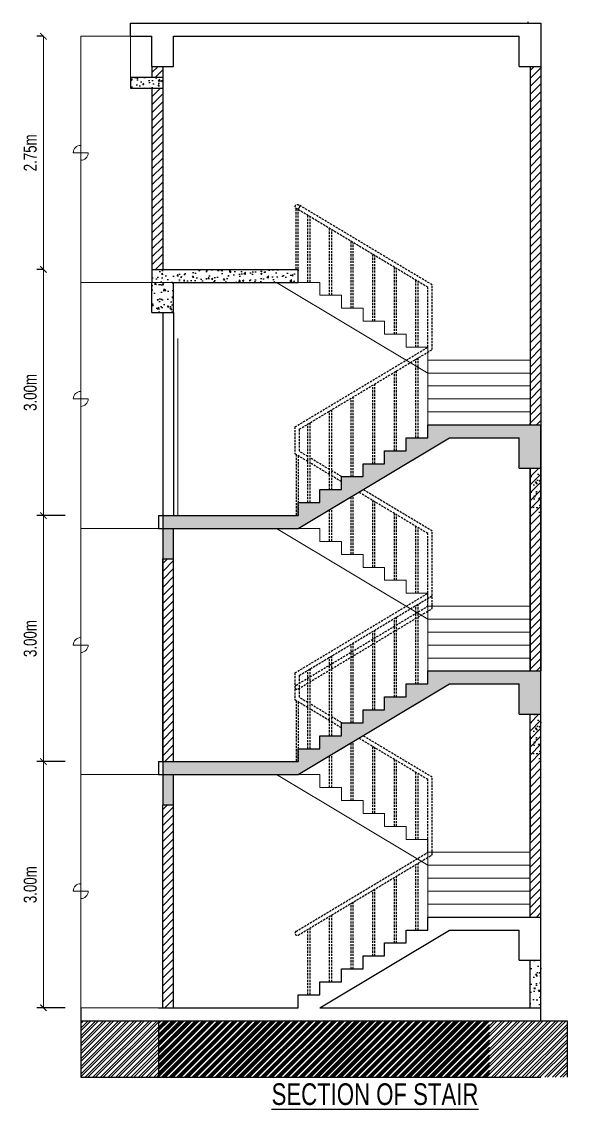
# Model space of a CAD drawing. Header units: inches. Extents: x -4010 to 92088, y -38563 to -1318.
# Drawn here: x 44677 to 44930, y -31277 to -30773 of the extents above; entities that cross this region are included whole.
import ezdxf

# ---------------------------------------------------------------- set-up
doc = ezdxf.new("R2010")
doc.units = ezdxf.units.IN
doc.header["$MEASUREMENT"] = 0
doc.header["$PDMODE"] = 99
doc.linetypes.add('ACAD_ISO04W100', pattern=[30.5, 24, -3, 0.5, -3])
doc.linetypes.add('DASHED2', pattern=[0.375, 0.25, -0.125])
for name, color, linetype, lineweight in [('DIM', 7, 'Continuous', 15), ('GRID', 8, 'ACAD_ISO04W100', 15), ('RAILING', 2, 'Continuous', 13), ('win', 96, 'Continuous', 15)]:
    doc.layers.add(name, color=color, linetype=linetype, lineweight=lineweight)
for name, color, linetype in [('Hatch', 3, 'Continuous'), ('Stair', 190, 'DASHED2'), ('TEX', 7, 'Continuous'), ('wall', 3, 'Continuous')]:
    doc.layers.add(name, color=color, linetype=linetype)
doc.styles.add('STYLE20', font='swisscl.ttf')
doc.styles.add('SW', font='swisscl.ttf')
doc.dimstyles.new('W-DIM', dxfattribs={"dimtxt": 6, "dimasz": 3, "dimexe": 3, "dimexo": 3, "dimgap": 3, "dimtad": 1, "dimdec": 1, "dimzin": 3, "dimdsep": 46, "dimlunit": 4, "dimtxsty": 'STYLE20', "dimblk": 'ARCHTICK', "dimcen": 6, "dimclrd": 8, "dimclre": 256, "dimclrt": 8, "dimadec": 0, "dimazin": 0, "dimtfac": 0.75, "dimtdec": 1, "dimtix": 1, "dimtmove": 1, "dimatfit": 3, "dimfxl": 10, "dimfxlon": 1, "dimtvp": 1, "dimfrac": 2, "dimtolj": 1, "dimtzin": 3, "dimlwd": -1, "dimarcsym": 0})
pattern_1 = [(45, (-106283.6007, 50760.2236), (-1.8561553, 1.8561553), [])]
pattern_2 = [(50, (-106283.601, 50760.2236), (7.17260183, -0.62752135), [0.75, -8.25]), (355, (-106283.601, 50760.2236), (-1.38751334, 7.52192134), [0.6, -6.6]), (100.4514, (-106283.003, 50760.171), (5.78509382, 6.89439542), [0.6374019, -7.01142112]), (46.1842, (-106283.601, 50762.224), (10.6724105, -1.65519014), [1.125, -12.375]), (96.6356, (-106282.711, 50762.086), (9.34662706, 9.7411787), [0.9561029, -10.51713]), (351.1842, (-106283.601, 50762.224), (9.34661945, 9.741186), [0.9, -9.9]), (21, (-106282.601, 50761.7236), (5.96907052, -4.0261889), [0.75, -8.25]), (326, (-106282.601, 50761.7236), (2.43315332, 7.25150045), [0.6, -6.6]), (71.4514, (-106282.103, 50761.388), (8.40222629, 3.22530497), [0.6374019, -7.01142112]), (37.5, (-106283.6007, 50760.2236), (0.121598553, 3.32893854), [0, -6.52, 0, -6.7, 0, -6.625]), (7.5, (-106283.6007, 50760.2236), (2.630695374, 3.94411712), [0, -3.82, 0, -6.37, 0, -2.525]), (327.5, (-106285.8307, 50760.2236), (5.33822436, -0.225548717), [0, -2.5, 0, -7.8, 0, -10.35]), (317.5, (-106286.8307, 50760.2236), (5.83186169, 1.00104982), [0, -3.25, 0, -5.18, 0, -7.35])]
pattern_3 = [(45, (-106283.6007, 50646.2236), (-1.8561553, 1.8561553), [])]
pattern_4 = [(50, (-106283.601, 50646.2236), (7.17260183, -0.62752135), [0.75, -8.25]), (355, (-106283.601, 50646.2236), (-1.38751334, 7.52192134), [0.6, -6.6]), (100.4514, (-106283.003, 50646.171), (5.78509382, 6.89439542), [0.6374019, -7.01142112]), (46.1842, (-106283.601, 50648.224), (10.6724105, -1.65519014), [1.125, -12.375]), (96.6356, (-106282.711, 50648.086), (9.34662706, 9.7411787), [0.9561029, -10.51713]), (351.1842, (-106283.601, 50648.224), (9.34661945, 9.741186), [0.9, -9.9]), (21, (-106282.601, 50647.7236), (5.96907052, -4.0261889), [0.75, -8.25]), (326, (-106282.601, 50647.7236), (2.43315332, 7.25150045), [0.6, -6.6]), (71.4514, (-106282.103, 50647.388), (8.40222629, 3.22530497), [0.6374019, -7.01142112]), (37.5, (-106283.6007, 50646.2236), (0.121598553, 3.32893854), [0, -6.52, 0, -6.7, 0, -6.625]), (7.5, (-106283.6007, 50646.2236), (2.630695374, 3.94411712), [0, -3.82, 0, -6.37, 0, -2.525]), (327.5, (-106285.8307, 50646.2236), (5.33822436, -0.225548717), [0, -2.5, 0, -7.8, 0, -10.35]), (317.5, (-106286.8307, 50646.2236), (5.83186169, 1.00104982), [0, -3.25, 0, -5.18, 0, -7.35])]

# ---------------------------------------------------------------- blocks, each defined once
blk = doc.blocks.new('_ArchTick')
at = {"layer": 'GRID', "color": 0, "const_width": 0.15}
blk.add_lwpolyline([(-0.5, -0.5), (0.5, 0.5)], dxfattribs=at)
blk = doc.blocks.new('*D1147')
at = {"layer": 'Defpoints', "color": 0, "ltscale": 4}
for p in [(44704.27, -31001.63), (44687.25, -31115.63), (44704.27, -31115.63)]:
    blk.add_point(p, dxfattribs=at)
at = {"layer": 'DIM', "lineweight": -2, "ltscale": 4}
for p, q in [((44697.25, -31001.63), (44684.25, -31001.63)), ((44697.25, -31115.63), (44684.25, -31115.63))]:
    blk.add_line(p, q, dxfattribs=at)
at = {"layer": 'DIM', "color": 8, "ltscale": 4}
blk.add_line((44687.25, -31001.63), (44687.25, -31115.63), dxfattribs=at)
at = {"layer": 'DIM', "color": 8, "ltscale": 4, "xscale": 3, "yscale": 3, "zscale": 3}
for p, rotation in [((44687.25, -31001.63), 90), ((44687.25, -31115.63), 270)]:
    blk.add_blockref('_ArchTick', p, dxfattribs=dict(at, rotation=rotation))
at = {"layer": 'DIM', "color": 8, "ltscale": 4, "insert": (44681.17, -31058.63), "char_height": 6, "attachment_point": 5, "rotation": 90, "style": 'STYLE20'}
blk.add_mtext('\\A1;3.00m', dxfattribs=at)
blk = doc.blocks.new('*D1148')
at = {"layer": 'Defpoints', "color": 0, "ltscale": 4}
for p in [(44704.27, -31001.63), (44687.25, -31115.63), (44704.27, -31115.63)]:
    blk.add_point(p, dxfattribs=at)
at = {"layer": 'DIM', "lineweight": -2, "ltscale": 4}
for p, q in [((44697.25, -31001.63), (44684.25, -31001.63)), ((44697.25, -31115.63), (44684.25, -31115.63))]:
    blk.add_line(p, q, dxfattribs=at)
at = {"layer": 'DIM', "color": 8, "ltscale": 4}
blk.add_line((44687.25, -31001.63), (44687.25, -31115.63), dxfattribs=at)
at = {"layer": 'DIM', "color": 8, "ltscale": 4, "xscale": 3, "yscale": 3, "zscale": 3}
for p, rotation in [((44687.25, -31001.63), 90), ((44687.25, -31115.63), 270)]:
    blk.add_blockref('_ArchTick', p, dxfattribs=dict(at, rotation=rotation))
at = {"layer": 'DIM', "color": 8, "ltscale": 4, "insert": (44681.17, -31058.63), "char_height": 6, "attachment_point": 5, "rotation": 90, "style": 'STYLE20'}
blk.add_mtext('\\A1;3.00m', dxfattribs=at)
blk = doc.blocks.new('*D1149')
at = {"layer": 'Defpoints', "color": 0, "ltscale": 4}
for p in [(44689.27, -30779.63), (44687.25, -30887.63), (44689.27, -30887.63)]:
    blk.add_point(p, dxfattribs=at)
at = {"layer": 'DIM', "lineweight": -2, "ltscale": 4}
for p, q in [((44687.25, -30779.63), (44684.25, -30779.63)), ((44687.25, -30887.63), (44684.25, -30887.63))]:
    blk.add_line(p, q, dxfattribs=at)
at = {"layer": 'DIM', "color": 8, "ltscale": 4}
blk.add_line((44687.25, -30779.63), (44687.25, -30887.63), dxfattribs=at)
at = {"layer": 'DIM', "color": 8, "ltscale": 4, "xscale": 3, "yscale": 3, "zscale": 3}
for p, rotation in [((44687.25, -30779.63), 90), ((44687.25, -30887.63), 270)]:
    blk.add_blockref('_ArchTick', p, dxfattribs=dict(at, rotation=rotation))
at = {"layer": 'DIM', "color": 8, "ltscale": 4, "insert": (44681.17, -30833.63), "char_height": 6, "attachment_point": 5, "rotation": 90, "style": 'STYLE20'}
blk.add_mtext('\\A1;2.75m', dxfattribs=at)
blk = doc.blocks.new('*D1150')
at = {"layer": 'Defpoints', "color": 0, "ltscale": 4}
for p in [(44689.27, -30887.63), (44687.25, -31001.63), (44704.27, -31001.63)]:
    blk.add_point(p, dxfattribs=at)
at = {"layer": 'DIM', "lineweight": -2, "ltscale": 4}
for p, q in [((44687.25, -30887.63), (44684.25, -30887.63)), ((44697.25, -31001.63), (44684.25, -31001.63))]:
    blk.add_line(p, q, dxfattribs=at)
at = {"layer": 'DIM', "color": 8, "ltscale": 4}
blk.add_line((44687.25, -30887.63), (44687.25, -31001.63), dxfattribs=at)
at = {"layer": 'DIM', "color": 8, "ltscale": 4, "xscale": 3, "yscale": 3, "zscale": 3}
for p, rotation in [((44687.25, -30887.63), 90), ((44687.25, -31001.63), 270)]:
    blk.add_blockref('_ArchTick', p, dxfattribs=dict(at, rotation=rotation))
at = {"layer": 'DIM', "color": 8, "ltscale": 4, "insert": (44681.17, -30944.63), "char_height": 6, "attachment_point": 5, "rotation": 90, "style": 'STYLE20'}
blk.add_mtext('\\A1;3.00m', dxfattribs=at)
blk = doc.blocks.new('*D1151')
at = {"layer": 'Defpoints', "color": 0, "ltscale": 4}
for p in [(44689.27, -31115.63), (44687.25, -31229.63), (44704.27, -31229.63)]:
    blk.add_point(p, dxfattribs=at)
at = {"layer": 'DIM', "lineweight": -2, "ltscale": 4}
for p, q in [((44687.25, -31115.63), (44684.25, -31115.63)), ((44697.25, -31229.63), (44684.25, -31229.63))]:
    blk.add_line(p, q, dxfattribs=at)
at = {"layer": 'DIM', "color": 8, "ltscale": 4}
blk.add_line((44687.25, -31115.63), (44687.25, -31229.63), dxfattribs=at)
at = {"layer": 'DIM', "color": 8, "ltscale": 4, "xscale": 3, "yscale": 3, "zscale": 3}
for p, rotation in [((44687.25, -31115.63), 90), ((44687.25, -31229.63), 270)]:
    blk.add_blockref('_ArchTick', p, dxfattribs=dict(at, rotation=rotation))
at = {"layer": 'DIM', "color": 8, "ltscale": 4, "insert": (44681.17, -31172.63), "char_height": 6, "attachment_point": 5, "rotation": 90, "style": 'STYLE20'}
blk.add_mtext('\\A1;3.00m', dxfattribs=at)

msp = doc.modelspace()

# ---------------------------------------------------------------- hatches: boundary and pattern name
at = {"layer": 'Hatch', "ltscale": 4}
h = msp.add_hatch(dxfattribs=at)
h.set_pattern_fill('ANSI31', color=256, scale=21, style=0)
h.set_pattern_definition([(45, (-106283.6007, 50532.2236), (-1.8561553, 1.8561553), [])])
h.paths.add_polyline_path([(44742.502, -30803.63), (44737.502, -30803.63), (44737.502, -30887.63), (44742.502, -30887.63)])
h.paths.add_polyline_path([(44742.502, -30793.63), (44737.502, -30793.63), (44737.502, -30798.63), (44742.502, -30798.63)])
h = msp.add_hatch(dxfattribs=at)
h.set_pattern_fill('ANSI31', color=256, scale=21, style=0)
h.set_pattern_definition([(45, (-106283.6007, 50874.2236), (-1.8561553, 1.8561553), [])])
h.paths.add_polyline_path([(44917.502, -30793.63), (44912.502, -30793.63), (44912.502, -30881.63), (44912.502, -30923.63), (44912.502, -30959.63), (44917.502, -30959.63)])
h = msp.add_hatch(dxfattribs=at)
h.set_pattern_fill('AR-CONC', color=256, style=0)
h.set_pattern_definition([(50, (-106283.601, 50532.2236), (7.17260183, -0.62752135), [0.75, -8.25]), (355, (-106283.601, 50532.2236), (-1.38751334, 7.52192134), [0.6, -6.6]), (100.4514, (-106283.003, 50532.171), (5.78509382, 6.89439542), [0.6374019, -7.01142112]), (46.1842, (-106283.601, 50534.224), (10.6724105, -1.65519014), [1.125, -12.375]), (96.6356, (-106282.711, 50534.086), (9.34662706, 9.7411787), [0.9561029, -10.51713]), (351.1842, (-106283.601, 50534.224), (9.34661945, 9.741186), [0.9, -9.9]), (21, (-106282.601, 50533.7236), (5.96907052, -4.0261889), [0.75, -8.25]), (326, (-106282.601, 50533.7236), (2.43315332, 7.25150045), [0.6, -6.6]), (71.4514, (-106282.103, 50533.388), (8.40222629, 3.22530497), [0.6374019, -7.01142112]), (37.5, (-106283.6007, 50532.2236), (0.121598553, 3.32893854), [0, -6.52, 0, -6.7, 0, -6.625]), (7.5, (-106283.6007, 50532.2236), (2.630695374, 3.94411712), [0, -3.82, 0, -6.37, 0, -2.525]), (327.5, (-106285.8307, 50532.2236), (5.33822436, -0.225548717), [0, -2.5, 0, -7.8, 0, -10.35]), (317.5, (-106286.8307, 50532.2236), (5.83186169, 1.00104982), [0, -3.25, 0, -5.18, 0, -7.35])])
h.paths.add_polyline_path([(44742.502, -30798.63), (44727.502, -30798.63), (44727.502, -30803.63), (44742.502, -30803.63)])
h = msp.add_hatch(dxfattribs=at)
h.set_pattern_fill('AR-CONC', color=256, style=0)
h.set_pattern_definition([(50, (-106283.601, 50874.2236), (7.17260183, -0.62752135), [0.75, -8.25]), (355, (-106283.601, 50874.2236), (-1.38751334, 7.52192134), [0.6, -6.6]), (100.4514, (-106283.003, 50874.171), (5.78509382, 6.89439542), [0.6374019, -7.01142112]), (46.1842, (-106283.601, 50876.224), (10.6724105, -1.65519014), [1.125, -12.375]), (96.6356, (-106282.711, 50876.086), (9.34662706, 9.7411787), [0.9561029, -10.51713]), (351.1842, (-106283.601, 50876.224), (9.34661945, 9.741186), [0.9, -9.9]), (21, (-106282.601, 50875.7236), (5.96907052, -4.0261889), [0.75, -8.25]), (326, (-106282.601, 50875.7236), (2.43315332, 7.25150045), [0.6, -6.6]), (71.4514, (-106282.103, 50875.388), (8.40222629, 3.22530497), [0.6374019, -7.01142112]), (37.5, (-106283.6007, 50874.2236), (0.121598553, 3.32893854), [0, -6.52, 0, -6.7, 0, -6.625]), (7.5, (-106283.6007, 50874.2236), (2.630695374, 3.94411712), [0, -3.82, 0, -6.37, 0, -2.525]), (327.5, (-106285.8307, 50874.2236), (5.33822436, -0.225548717), [0, -2.5, 0, -7.8, 0, -10.35]), (317.5, (-106286.8307, 50874.2236), (5.83186169, 1.00104982), [0, -3.25, 0, -5.18, 0, -7.35])])
h.paths.add_polyline_path([(44737.502, -30887.63), (44737.502, -30907.63), (44747.502, -30907.63), (44747.502, -30893.63), (44805.182, -30893.63), (44805.182, -30887.63)])
h = msp.add_hatch(dxfattribs=at)
h.set_pattern_fill('AR-CONC', color=256, style=0)
h.set_pattern_definition(pattern_2)
h.paths.add_polyline_path([(44742.502, -31001.63), (44742.502, -31021.63), (44747.502, -31021.63), (44747.502, -31007.63), (44805.182, -31007.63), (44875.182, -30965.63), (44907.502, -30965.63), (44907.502, -30979.63), (44917.502, -30979.63), (44917.502, -30959.63), (44865.182, -30959.63), (44865.182, -30965.63), (44855.182, -30965.63), (44855.182, -30971.63), (44845.182, -30971.63), (44845.182, -30977.63), (44835.182, -30977.63), (44835.182, -30983.63), (44825.182, -30983.63), (44825.182, -30989.63), (44815.182, -30989.63), (44815.182, -30995.63), (44805.182, -30995.63), (44805.182, -31001.63)])
h = msp.add_hatch(dxfattribs=at)
h.set_pattern_fill('AR-CONC', color=256, style=0)
h.set_pattern_definition([(50, (-106283.601, 50760.2236), (7.17260183, -0.62752135), [0.75, -8.25]), (355, (-106283.601, 50760.2236), (-1.38751334, 7.52192134), [0.6, -6.6]), (100.4514, (-106283.003, 50760.171), (5.78509382, 6.89439542), [0.6374019, -7.01142112]), (46.1842, (-106283.601, 50762.224), (10.6724105, -1.65519014), [1.125, -12.375]), (96.6356, (-106282.711, 50762.086), (9.34662706, 9.7411787), [0.9561029, -10.51713]), (351.1842, (-106283.601, 50762.224), (9.34661945, 9.741186), [0.9, -9.9]), (21, (-106282.601, 50761.7236), (5.96907052, -4.0261889), [0.75, -8.25]), (326, (-106282.601, 50761.7236), (2.43315332, 7.25150045), [0.6, -6.6]), (71.4514, (-106282.103, 50761.388), (8.40222629, 3.22530497), [0.6374019, -7.01142112]), (37.5, (-106283.6007, 50760.2236), (0.121598553, 3.32893854), [0, -6.52, 0, -6.7, 0, -6.625]), (7.5, (-106283.6007, 50760.2236), (2.630695374, 3.94411712), [0, -3.82, 0, -6.37, 0, -2.525]), (327.5, (-106285.8307, 50760.2236), (5.33822436, -0.225548717), [0, -2.5, 0, -7.8, 0, -10.35]), (317.5, (-106286.8307, 50760.2236), (5.83186169, 1.00104982), [0, -3.25, 0, -5.18, 0, -7.35])])
h.paths.add_polyline_path([(44742.502, -31001.63), (44742.502, -31021.63), (44747.502, -31021.63), (44747.502, -31007.63), (44805.182, -31007.63), (44875.182, -30965.63), (44907.502, -30965.63), (44907.502, -30979.63), (44917.502, -30979.63), (44917.502, -30959.63), (44865.182, -30959.63), (44865.182, -30965.63), (44855.182, -30965.63), (44855.182, -30971.63), (44845.182, -30971.63), (44845.182, -30977.63), (44835.182, -30977.63), (44835.182, -30983.63), (44825.182, -30983.63), (44825.182, -30989.63), (44815.182, -30989.63), (44815.182, -30995.63), (44805.182, -30995.63), (44805.182, -31001.63)])
h = msp.add_hatch(dxfattribs=at)
h.set_pattern_fill('AR-CONC', color=256, style=0)
h.set_pattern_definition([(50, (-106283.601, 50874.2236), (7.17260183, -0.62752135), [0.75, -8.25]), (355, (-106283.601, 50874.2236), (-1.38751334, 7.52192134), [0.6, -6.6]), (100.4514, (-106283.003, 50874.171), (5.78509382, 6.89439542), [0.6374019, -7.01142112]), (46.1842, (-106283.601, 50876.224), (10.6724105, -1.65519014), [1.125, -12.375]), (96.6356, (-106282.711, 50876.086), (9.34662706, 9.7411787), [0.9561029, -10.51713]), (351.1842, (-106283.601, 50876.224), (9.34661945, 9.741186), [0.9, -9.9]), (21, (-106282.601, 50875.7236), (5.96907052, -4.0261889), [0.75, -8.25]), (326, (-106282.601, 50875.7236), (2.43315332, 7.25150045), [0.6, -6.6]), (71.4514, (-106282.103, 50875.388), (8.40222629, 3.22530497), [0.6374019, -7.01142112]), (37.5, (-106283.6007, 50874.2236), (0.121598553, 3.32893854), [0, -6.52, 0, -6.7, 0, -6.625]), (7.5, (-106283.6007, 50874.2236), (2.630695374, 3.94411712), [0, -3.82, 0, -6.37, 0, -2.525]), (327.5, (-106285.8307, 50874.2236), (5.33822436, -0.225548717), [0, -2.5, 0, -7.8, 0, -10.35]), (317.5, (-106286.8307, 50874.2236), (5.83186169, 1.00104982), [0, -3.25, 0, -5.18, 0, -7.35])])
h.paths.add_polyline_path([(44917.502, -30979.63), (44912.502, -30979.63), (44912.502, -31001.63), (44917.502, -31001.63)])
h = msp.add_hatch(dxfattribs=at)
h.set_pattern_fill('ANSI31', color=256, scale=21, style=0)
h.set_pattern_definition(pattern_1)
h.paths.add_polyline_path([(44917.502, -30979.63), (44912.502, -30979.63), (44912.502, -30995.63), (44912.502, -31037.63), (44912.502, -31073.63), (44917.502, -31073.63)])
h = msp.add_hatch(dxfattribs=at)
h.set_pattern_fill('ANSI31', color=256, scale=21, style=0)
h.set_pattern_definition(pattern_1)
h.paths.add_polyline_path([(44917.502, -30979.63), (44912.502, -30979.63), (44912.502, -30995.63), (44912.502, -31037.63), (44912.502, -31073.63), (44917.502, -31073.63)])
h = msp.add_hatch(dxfattribs=at)
h.set_pattern_fill('ANSI31', color=256, scale=21, style=0)
h.set_pattern_definition(pattern_1)
h.paths.add_polyline_path([(44747.502, -31021.63), (44742.502, -31021.63), (44742.502, -31115.63), (44747.502, -31115.63)])
h = msp.add_hatch(dxfattribs=at)
h.set_pattern_fill('AR-CONC', color=256, style=0)
h.set_pattern_definition(pattern_4)
h.paths.add_polyline_path([(44742.502, -31115.63), (44742.502, -31135.63), (44747.502, -31135.63), (44747.502, -31121.63), (44805.182, -31121.63), (44875.182, -31079.63), (44907.502, -31079.63), (44907.502, -31093.63), (44917.502, -31093.63), (44917.502, -31073.63), (44865.182, -31073.63), (44865.182, -31079.63), (44855.182, -31079.63), (44855.182, -31085.63), (44845.182, -31085.63), (44845.182, -31091.63), (44835.182, -31091.63), (44835.182, -31097.63), (44825.182, -31097.63), (44825.182, -31103.63), (44815.182, -31103.63), (44815.182, -31109.63), (44805.182, -31109.63), (44805.182, -31115.63)])
h = msp.add_hatch(dxfattribs=at)
h.set_pattern_fill('AR-CONC', color=256, style=0)
h.set_pattern_definition(pattern_2)
h.paths.add_polyline_path([(44917.502, -31093.63), (44912.502, -31093.63), (44912.502, -31115.63), (44917.502, -31115.63)])
h = msp.add_hatch(dxfattribs=at)
h.set_pattern_fill('ANSI31', color=256, scale=21, style=0)
h.set_pattern_definition(pattern_3)
h.paths.add_polyline_path([(44917.502, -31093.63), (44912.502, -31093.63), (44912.502, -31109.63), (44912.502, -31151.63), (44912.502, -31187.63), (44917.502, -31187.63)])
h = msp.add_hatch(dxfattribs=at)
h.set_pattern_fill('ANSI31', color=256, scale=21, style=0)
h.set_pattern_definition(pattern_3)
h.paths.add_polyline_path([(44747.502, -31135.63), (44742.502, -31135.63), (44742.502, -31229.63), (44747.502, -31229.63)])
h = msp.add_hatch(dxfattribs=at)
h.set_pattern_fill('AR-CONC', color=256, style=0)
h.set_pattern_definition(pattern_4)
h.paths.add_polyline_path([(44917.502, -31207.63), (44912.502, -31207.63), (44912.502, -31229.63), (44917.502, -31229.63)])
h = msp.add_hatch(dxfattribs=at)
h.set_pattern_fill('STEEL', color=256, scale=20, style=0)
h.set_pattern_definition([(45, (-107359.2382, 50673.9662), (-1.767766953, 1.767766953), []), (45, (-107359.2382, 50675.2162), (-1.767766953, 1.767766953), [])])
h.paths.add_polyline_path([(44704.502, -31261.828), (44893.677, -31261.828), (44893.677, -31235.63), (44881.502, -31235.63), (44704.502, -31235.63)])
h = msp.add_hatch(dxfattribs=at)
h.set_pattern_fill('STEEL', color=256, scale=20, style=0)
h.set_pattern_definition([(45, (-107323.2382, 50673.9662), (-1.767766953, 1.767766953), []), (45, (-107323.2382, 50675.2162), (-1.767766953, 1.767766953), [])])
h.paths.add_polyline_path([(44740.502, -31261.828), (44929.677, -31261.828), (44929.677, -31235.63), (44917.502, -31235.63), (44740.502, -31235.63)])

# ---------------------------------------------------------------- linework, layer by layer
at = {"layer": 'RAILING'}
for p, q in [((44704.502, -31007.63), (44704.502, -30779.63)), ((44727.502, -30779.63), (44704.502, -30779.63)), ((44704.502, -30833.63), (44701.03, -30833.63)), ((44707.975, -30833.63), (44704.502, -30833.63)), ((44747.502, -30893.63), (44704.502, -30893.63)), ((44704.502, -30951.102), (44704.502, -30944.157)), ((44704.502, -30947.63), (44701.03, -30947.63)), ((44704.502, -30947.63), (44701.03, -30947.63)), ((44707.975, -30947.63), (44704.502, -30947.63)), ((44707.975, -30947.63), (44704.502, -30947.63)), ((44740.502, -31007.63), (44704.502, -31007.63)), ((44747.502, -31007.63), (44704.502, -31007.63)), ((44747.502, -31007.63), (44704.502, -31007.63)), ((44747.502, -31007.63), (44704.502, -31007.63)), ((44704.502, -31235.63), (44704.502, -31007.63)), ((44704.502, -31061.63), (44701.03, -31061.63)), ((44707.975, -31061.63), (44704.502, -31061.63)), ((44740.502, -31121.63), (44704.502, -31121.63)), ((44747.502, -31121.63), (44704.502, -31121.63)), ((44704.502, -31175.63), (44701.03, -31175.63)), ((44704.502, -31229.63), (44704.502, -31175.63)), ((44707.975, -31175.63), (44704.502, -31175.63)), ((44740.502, -31229.63), (44704.502, -31229.63)), ((44740.502, -31235.63), (44704.502, -31235.63)), ((44747.502, -31235.63), (44704.502, -31235.63)), ((44747.502, -31235.63), (44704.502, -31235.63)), ((44747.502, -31235.63), (44704.502, -31235.63))]:
    msp.add_line(p, q, dxfattribs=at)
for centre, start, end in [((44704.502, -30833.63), 90, 180), ((44704.502, -30833.63), 270, 0), ((44704.502, -30947.63), 90, 180), ((44704.502, -30947.63), 90, 180), ((44704.502, -30947.63), 270, 0), ((44704.502, -30947.63), 270, 0), ((44704.502, -31061.63), 90, 180), ((44704.502, -31061.63), 270, 0), ((44704.502, -31175.63), 90, 180), ((44704.502, -31175.63), 270, 0)]:
    msp.add_arc(centre, 3.473, start, end, dxfattribs=at)
at = {"layer": 'Stair', "ltscale": 4}
for p, q in [((44867.182, -30894.83), (44805.406, -30857.764)), ((44804.182, -30887.63), (44804.182, -30859.377)), ((44865.182, -30895.962), (44804.408, -30859.498)), ((44805.182, -30887.63), (44805.182, -30859.471)), ((44809.682, -30893.63), (44809.682, -30862.662)), ((44810.682, -30893.63), (44810.682, -30863.262)), ((44819.682, -30899.63), (44819.682, -30868.662)), ((44820.682, -30899.63), (44820.682, -30869.262)), ((44829.682, -30905.63), (44829.682, -30874.662)), ((44830.682, -30905.63), (44830.682, -30875.262)), ((44839.682, -30911.63), (44839.682, -30880.662)), ((44840.682, -30911.63), (44840.682, -30881.262)), ((44849.682, -30917.63), (44849.682, -30886.662)), ((44850.682, -30917.63), (44850.682, -30887.262)), ((44859.682, -30923.63), (44859.682, -30892.662)), ((44860.682, -30923.63), (44860.682, -30893.262)), ((44865.182, -30923.63), (44865.182, -30895.962)), ((44867.182, -30924.762), (44867.182, -30894.83)), ((44803.682, -30960.53), (44865.182, -30923.63)), ((44805.682, -30961.662), (44867.182, -30924.762)), ((44859.682, -30965.63), (44859.682, -30929.262)), ((44860.682, -30965.63), (44860.682, -30928.662)), ((44849.682, -30971.63), (44849.682, -30935.262)), ((44850.682, -30971.63), (44850.682, -30934.662)), ((44839.682, -30977.63), (44839.682, -30941.262)), ((44840.682, -30977.63), (44840.682, -30940.662)), ((44829.682, -30983.63), (44829.682, -30947.262)), ((44830.682, -30983.63), (44830.682, -30946.662)), ((44819.682, -30983.63), (44819.682, -30953.262)), ((44820.682, -30983.63), (44820.682, -30952.662)), ((44809.682, -30995.63), (44809.682, -30959.262)), ((44810.682, -30995.63), (44810.682, -30958.662)), ((44803.682, -30960.53), (44803.682, -30973.062)), ((44805.682, -30961.662), (44805.682, -30971.93)), ((44809.682, -30976.662), (44803.682, -30973.062)), ((44804.182, -30973.362), (44804.182, -31001.63)), ((44805.182, -30973.962), (44805.182, -31001.63)), ((44809.682, -30974.33), (44805.682, -30971.93)), ((44819.682, -30980.33), (44810.682, -30974.93)), ((44819.682, -30982.662), (44810.682, -30977.262)), ((44819.682, -30989.63), (44819.682, -30982.662)), ((44825.182, -30983.63), (44820.682, -30980.93)), ((44825.182, -30985.962), (44820.682, -30983.262)), ((44820.682, -30989.63), (44820.682, -30983.262)), ((44867.182, -31008.83), (44835.182, -30989.63)), ((44867.182, -31008.83), (44835.182, -30989.63)), ((44829.682, -31019.63), (44829.682, -30992.93)), ((44829.682, -31019.63), (44829.682, -30992.93)), ((44830.682, -31019.63), (44830.682, -30992.33)), ((44830.682, -31019.63), (44830.682, -30992.33)), ((44865.182, -31009.962), (44833.238, -30990.796)), ((44865.182, -31009.962), (44833.238, -30990.796)), ((44839.682, -31025.63), (44839.682, -30994.662)), ((44819.682, -31013.63), (44819.682, -30998.93)), ((44819.682, -31013.63), (44819.682, -30998.93)), ((44820.682, -31013.63), (44820.682, -30998.33)), ((44820.682, -31013.63), (44820.682, -30998.33)), ((44840.682, -31025.63), (44840.682, -30995.262)), ((44849.682, -31031.63), (44849.682, -31000.662)), ((44850.682, -31031.63), (44850.682, -31001.262)), ((44859.682, -31037.63), (44859.682, -31006.662)), ((44860.682, -31037.63), (44860.682, -31007.262)), ((44865.182, -31043.63), (44865.182, -31009.962)), ((44867.182, -31044.762), (44867.182, -31008.83)), ((44803.682, -31074.53), (44865.182, -31037.63)), ((44805.682, -31075.662), (44867.182, -31038.762)), ((44804.153, -31080.247), (44865.182, -31043.63)), ((44805.182, -31081.962), (44867.182, -31044.762)), ((44859.682, -31079.63), (44859.682, -31043.262)), ((44860.682, -31079.63), (44860.682, -31042.662)), ((44849.682, -31085.63), (44849.682, -31049.262)), ((44850.682, -31085.63), (44850.682, -31048.662)), ((44859.682, -31079.63), (44859.682, -31049.262)), ((44860.682, -31079.63), (44860.682, -31048.662)), ((44839.682, -31091.63), (44839.682, -31055.262)), ((44840.682, -31091.63), (44840.682, -31054.662)), ((44849.682, -31085.63), (44849.682, -31055.262)), ((44850.682, -31085.63), (44850.682, -31054.662)), ((44829.682, -31097.63), (44829.682, -31061.262)), ((44830.682, -31097.63), (44830.682, -31060.662)), ((44839.682, -31091.63), (44839.682, -31061.262)), ((44840.682, -31091.63), (44840.682, -31060.662)), ((44819.682, -31097.63), (44819.682, -31067.262)), ((44820.682, -31097.63), (44820.682, -31066.662)), ((44829.682, -31097.63), (44829.682, -31067.262)), ((44830.682, -31097.63), (44830.682, -31066.662)), ((44803.682, -31074.53), (44803.682, -31087.062)), ((44809.682, -31109.63), (44809.682, -31073.262)), ((44810.682, -31109.63), (44810.682, -31072.662)), ((44819.682, -31103.63), (44819.682, -31073.262)), ((44820.682, -31103.63), (44820.682, -31072.662)), ((44805.682, -31075.662), (44805.682, -31085.93)), ((44809.682, -31109.63), (44809.682, -31079.262)), ((44810.682, -31109.63), (44810.682, -31078.662)), ((44809.682, -31090.662), (44803.682, -31087.062)), ((44804.182, -31087.362), (44804.182, -31115.63)), ((44805.182, -31087.962), (44805.182, -31115.63)), ((44809.682, -31088.33), (44805.682, -31085.93)), ((44819.682, -31094.33), (44810.682, -31088.93)), ((44819.682, -31096.662), (44810.682, -31091.262)), ((44825.182, -31097.63), (44820.682, -31094.93)), ((44819.682, -31103.63), (44819.682, -31096.662)), ((44825.182, -31099.962), (44820.682, -31097.262)), ((44820.682, -31103.63), (44820.682, -31097.262)), ((44865.182, -31123.962), (44833.238, -31104.796)), ((44867.182, -31122.83), (44835.182, -31103.63)), ((44829.682, -31133.63), (44829.682, -31106.93)), ((44830.682, -31133.63), (44830.682, -31106.33)), ((44839.682, -31139.63), (44839.682, -31108.662)), ((44840.682, -31139.63), (44840.682, -31109.262)), ((44819.682, -31127.63), (44819.682, -31112.93)), ((44820.682, -31127.63), (44820.682, -31112.33)), ((44849.682, -31145.63), (44849.682, -31114.662)), ((44850.682, -31145.63), (44850.682, -31115.262)), ((44859.682, -31151.63), (44859.682, -31120.662)), ((44860.682, -31151.63), (44860.682, -31121.262)), ((44865.182, -31157.63), (44865.182, -31123.962)), ((44867.182, -31158.762), (44867.182, -31122.83)), ((44804.153, -31194.247), (44865.182, -31157.63)), ((44805.182, -31195.962), (44867.182, -31158.762)), ((44859.682, -31193.63), (44859.682, -31163.262)), ((44860.682, -31193.63), (44860.682, -31162.662)), ((44849.682, -31199.63), (44849.682, -31169.262)), ((44850.682, -31199.63), (44850.682, -31168.662)), ((44839.682, -31205.63), (44839.682, -31175.262)), ((44840.682, -31205.63), (44840.682, -31174.662)), ((44829.682, -31211.63), (44829.682, -31181.262)), ((44830.682, -31211.63), (44830.682, -31180.662)), ((44819.682, -31217.63), (44819.682, -31187.262)), ((44820.682, -31217.63), (44820.682, -31186.662)), ((44809.682, -31223.63), (44809.682, -31193.262)), ((44810.682, -31223.63), (44810.682, -31192.662))]:
    msp.add_line(p, q, dxfattribs=at)
msp.add_circle((44804.763, -30858.563), 1, dxfattribs=at)
for centre in [(44804.667, -31081.104), (44804.667, -31195.104)]:
    msp.add_arc(centre, 1, 120.96376, 300.96376, dxfattribs=at)
at = {"layer": 'wall', "ltscale": 4}
for p, q in [((44911.502, -30772.911), (44911.502, -30773.63)), ((44727.502, -30773.63), (44917.502, -30773.63)), ((44727.502, -30779.63), (44727.502, -30773.63)), ((44917.502, -30773.63), (44917.502, -30959.63)), ((44727.502, -30779.63), (44737.502, -30779.63)), ((44737.502, -30793.63), (44737.502, -30779.63)), ((44747.502, -30779.63), (44907.502, -30779.63)), ((44747.502, -30793.63), (44747.502, -30779.63)), ((44907.502, -30793.63), (44907.502, -30779.63)), ((44737.502, -30793.63), (44747.502, -30793.63)), ((44737.502, -30793.63), (44737.502, -30798.63)), ((44742.502, -30793.63), (44742.502, -30887.63)), ((44907.502, -30793.63), (44917.502, -30793.63)), ((44912.502, -30793.63), (44912.502, -30959.63)), ((44727.502, -30798.63), (44742.502, -30798.63)), ((44727.502, -30798.63), (44727.502, -30803.63)), ((44727.502, -30803.63), (44742.502, -30803.63)), ((44737.502, -30803.63), (44737.502, -30893.63)), ((44737.502, -30887.63), (44805.182, -30887.63)), ((44805.182, -30893.63), (44805.182, -30887.63)), ((44737.502, -30907.63), (44737.502, -30893.63)), ((44747.502, -30893.63), (44805.182, -30893.63)), ((44747.502, -30907.63), (44747.502, -30893.63)), ((44737.502, -30907.63), (44747.502, -30907.63)), ((44742.502, -30907.63), (44742.502, -31008.531)), ((44747.502, -30907.63), (44747.502, -31001.63)), ((44865.182, -30965.63), (44865.182, -30959.63)), ((44865.182, -30959.63), (44917.502, -30959.63)), ((44865.182, -30965.63), (44865.182, -30959.63)), ((44865.182, -30959.63), (44917.502, -30959.63)), ((44865.182, -30965.63), (44865.182, -30959.63)), ((44865.182, -30959.63), (44917.502, -30959.63)), ((44865.182, -30965.63), (44865.182, -30959.63)), ((44865.182, -30959.63), (44917.502, -30959.63)), ((44865.182, -30965.63), (44865.182, -30959.63)), ((44865.182, -30959.63), (44917.502, -30959.63)), ((44912.502, -30959.63), (44912.502, -30958.834)), ((44912.502, -30958.834), (44912.502, -30959.63)), ((44912.502, -30958.834), (44912.502, -30959.63)), ((44917.502, -30957.547), (44917.502, -30959.63)), ((44917.502, -31115.63), (44917.502, -30959.63)), ((44917.502, -30959.63), (44917.502, -30965.63)), ((44917.502, -30959.63), (44917.502, -30965.63)), ((44805.182, -31007.63), (44875.182, -30965.63)), ((44805.182, -31007.63), (44875.182, -30965.63)), ((44805.182, -31007.63), (44875.182, -30965.63)), ((44805.182, -31007.63), (44875.182, -30965.63)), ((44805.182, -31007.63), (44875.182, -30965.63)), ((44815.182, -31001.63), (44875.182, -30965.63)), ((44855.182, -30971.63), (44855.182, -30965.63)), ((44855.182, -30965.63), (44865.182, -30965.63)), ((44855.182, -30971.63), (44855.182, -30965.63)), ((44855.182, -30965.63), (44865.182, -30965.63)), ((44855.182, -30971.63), (44855.182, -30965.63)), ((44855.182, -30965.63), (44865.182, -30965.63)), ((44855.182, -30971.63), (44855.182, -30965.63)), ((44855.182, -30965.63), (44865.182, -30965.63)), ((44855.182, -30971.63), (44855.182, -30965.63)), ((44855.182, -30965.63), (44865.182, -30965.63)), ((44875.182, -30965.63), (44907.502, -30965.63)), ((44875.182, -30965.63), (44907.502, -30965.63)), ((44875.182, -30965.63), (44907.502, -30965.63)), ((44875.182, -30965.63), (44907.502, -30965.63)), ((44875.182, -30965.63), (44907.502, -30965.63)), ((44907.502, -30979.63), (44907.502, -30965.63)), ((44907.502, -30979.63), (44907.502, -30965.63)), ((44907.502, -30979.63), (44907.502, -30965.63)), ((44907.502, -30979.63), (44907.502, -30965.63)), ((44907.502, -30979.63), (44907.502, -30965.63)), ((44917.502, -30965.63), (44917.502, -31073.63)), ((44917.502, -30965.63), (44917.502, -30979.63)), ((44845.182, -30977.63), (44845.182, -30971.63)), ((44845.182, -30971.63), (44855.182, -30971.63)), ((44845.182, -30977.63), (44845.182, -30971.63)), ((44845.182, -30971.63), (44855.182, -30971.63)), ((44845.182, -30977.63), (44845.182, -30971.63)), ((44845.182, -30971.63), (44855.182, -30971.63)), ((44845.182, -30977.63), (44845.182, -30971.63)), ((44845.182, -30971.63), (44855.182, -30971.63)), ((44845.182, -30977.63), (44845.182, -30971.63)), ((44845.182, -30971.63), (44855.182, -30971.63)), ((44835.182, -30983.63), (44835.182, -30977.63)), ((44835.182, -30977.63), (44845.182, -30977.63)), ((44835.182, -30983.63), (44835.182, -30977.63)), ((44835.182, -30977.63), (44845.182, -30977.63)), ((44835.182, -30983.63), (44835.182, -30977.63)), ((44835.182, -30977.63), (44845.182, -30977.63)), ((44835.182, -30983.63), (44835.182, -30977.63)), ((44835.182, -30977.63), (44845.182, -30977.63)), ((44835.182, -30983.63), (44835.182, -30977.63)), ((44835.182, -30977.63), (44845.182, -30977.63)), ((44907.502, -30979.63), (44917.502, -30979.63)), ((44907.502, -30979.63), (44917.502, -30979.63)), ((44907.502, -30979.63), (44917.502, -30979.63)), ((44907.502, -30979.63), (44917.502, -30979.63)), ((44907.502, -30979.63), (44917.502, -30979.63)), ((44912.502, -31001.63), (44912.502, -30979.63)), ((44912.502, -30995.63), (44912.502, -30979.63)), ((44912.502, -31073.63), (44912.502, -30979.63)), ((44912.502, -30995.63), (44912.502, -30979.63)), ((44912.502, -30979.63), (44912.502, -31073.63)), ((44912.502, -30979.63), (44912.502, -30980.027)), ((44825.182, -30989.63), (44825.182, -30983.63)), ((44825.182, -30983.63), (44835.182, -30983.63)), ((44825.182, -30989.63), (44825.182, -30983.63)), ((44825.182, -30983.63), (44835.182, -30983.63)), ((44825.182, -30989.63), (44825.182, -30983.63)), ((44825.182, -30983.63), (44835.182, -30983.63)), ((44825.182, -30989.63), (44825.182, -30983.63)), ((44825.182, -30983.63), (44835.182, -30983.63)), ((44825.182, -30989.63), (44825.182, -30983.63)), ((44825.182, -30983.63), (44835.182, -30983.63)), ((44815.182, -30995.63), (44815.182, -30989.63)), ((44815.182, -30989.63), (44825.182, -30989.63)), ((44815.182, -30995.63), (44815.182, -30989.63)), ((44815.182, -30989.63), (44825.182, -30989.63)), ((44815.182, -30995.63), (44815.182, -30989.63)), ((44815.182, -30989.63), (44825.182, -30989.63)), ((44815.182, -30995.63), (44815.182, -30989.63)), ((44815.182, -30989.63), (44825.182, -30989.63)), ((44815.182, -30995.63), (44815.182, -30989.63)), ((44815.182, -30989.63), (44825.182, -30989.63)), ((44912.502, -30989.63), (44912.502, -31037.63)), ((44805.182, -31001.63), (44805.182, -30995.63)), ((44805.182, -30995.63), (44815.182, -30995.63)), ((44805.182, -31001.63), (44805.182, -30995.63)), ((44805.182, -30995.63), (44815.182, -30995.63)), ((44805.182, -31001.63), (44805.182, -30995.63)), ((44805.182, -30995.63), (44815.182, -30995.63)), ((44805.182, -31001.63), (44805.182, -30995.63)), ((44805.182, -30995.63), (44815.182, -30995.63)), ((44805.182, -31001.63), (44805.182, -30995.63)), ((44805.182, -30995.63), (44815.182, -30995.63)), ((44740.502, -31001.63), (44805.182, -31001.63)), ((44740.502, -31001.63), (44740.502, -31007.63)), ((44742.502, -31001.63), (44805.182, -31001.63)), ((44742.502, -31001.63), (44805.182, -31001.63)), ((44742.502, -31001.63), (44742.502, -31135.63)), ((44742.502, -31001.63), (44742.502, -31021.63)), ((44742.502, -31001.63), (44805.182, -31001.63)), ((44742.502, -31001.63), (44742.502, -31021.63)), ((44742.502, -31001.63), (44742.502, -31135.63)), ((44742.502, -31001.63), (44805.182, -31001.63)), ((44742.502, -31001.63), (44805.182, -31001.63)), ((44742.502, -31001.63), (44742.502, -31008.531)), ((44742.502, -31001.63), (44805.182, -31001.63)), ((44742.502, -31001.63), (44805.182, -31001.63)), ((44742.502, -31001.63), (44805.182, -31001.63)), ((44917.502, -31007.63), (44917.502, -31001.63)), ((44740.502, -31007.63), (44805.182, -31007.63)), ((44747.502, -31007.63), (44805.182, -31007.63)), ((44747.502, -31115.63), (44747.502, -31007.63)), ((44747.502, -31007.63), (44805.182, -31007.63)), ((44747.502, -31115.63), (44747.502, -31007.63)), ((44747.502, -31115.63), (44747.502, -31007.63)), ((44747.502, -31007.63), (44805.182, -31007.63)), ((44747.502, -31115.63), (44747.502, -31007.63)), ((44747.502, -31007.63), (44805.182, -31007.63)), ((44747.502, -31007.63), (44805.182, -31007.63)), ((44742.502, -31115.63), (44742.502, -31021.63)), ((44742.502, -31021.63), (44747.502, -31021.63)), ((44865.182, -31079.63), (44865.182, -31073.63)), ((44865.182, -31073.63), (44917.502, -31073.63)), ((44865.182, -31079.63), (44865.182, -31073.63)), ((44865.182, -31073.63), (44917.502, -31073.63)), ((44917.502, -31229.63), (44917.502, -31073.63)), ((44805.182, -31121.63), (44875.182, -31079.63)), ((44815.182, -31115.63), (44875.182, -31079.63)), ((44855.182, -31085.63), (44855.182, -31079.63)), ((44855.182, -31079.63), (44865.182, -31079.63)), ((44855.182, -31085.63), (44855.182, -31079.63)), ((44855.182, -31079.63), (44865.182, -31079.63)), ((44875.182, -31079.63), (44907.502, -31079.63)), ((44875.182, -31079.63), (44907.502, -31079.63)), ((44907.502, -31093.63), (44907.502, -31079.63)), ((44907.502, -31093.63), (44907.502, -31079.63)), ((44845.182, -31091.63), (44845.182, -31085.63)), ((44845.182, -31085.63), (44855.182, -31085.63)), ((44845.182, -31091.63), (44845.182, -31085.63)), ((44845.182, -31085.63), (44855.182, -31085.63)), ((44835.182, -31097.63), (44835.182, -31091.63)), ((44835.182, -31091.63), (44845.182, -31091.63)), ((44835.182, -31097.63), (44835.182, -31091.63)), ((44835.182, -31091.63), (44845.182, -31091.63)), ((44907.502, -31093.63), (44917.502, -31093.63)), ((44907.502, -31093.63), (44917.502, -31093.63)), ((44912.502, -31115.63), (44912.502, -31093.63)), ((44912.502, -31187.63), (44912.502, -31093.63)), ((44912.502, -31109.63), (44912.502, -31093.63)), ((44825.182, -31103.63), (44825.182, -31097.63)), ((44825.182, -31097.63), (44835.182, -31097.63)), ((44825.182, -31103.63), (44825.182, -31097.63)), ((44825.182, -31097.63), (44835.182, -31097.63)), ((44815.182, -31109.63), (44815.182, -31103.63)), ((44815.182, -31103.63), (44825.182, -31103.63)), ((44815.182, -31109.63), (44815.182, -31103.63)), ((44815.182, -31103.63), (44825.182, -31103.63)), ((44912.502, -31103.63), (44912.502, -31151.63)), ((44805.182, -31115.63), (44805.182, -31109.63)), ((44805.182, -31109.63), (44815.182, -31109.63)), ((44805.182, -31115.63), (44805.182, -31109.63)), ((44805.182, -31109.63), (44815.182, -31109.63)), ((44740.502, -31115.63), (44805.182, -31115.63)), ((44740.502, -31115.63), (44740.502, -31121.63)), ((44742.502, -31115.63), (44805.182, -31115.63)), ((44917.502, -31121.63), (44917.502, -31115.63)), ((44740.502, -31121.63), (44805.182, -31121.63)), ((44747.502, -31229.63), (44747.502, -31121.63)), ((44747.502, -31121.63), (44805.182, -31121.63)), ((44742.502, -31229.63), (44742.502, -31135.63)), ((44742.502, -31135.63), (44747.502, -31135.63)), ((44865.182, -31193.63), (44865.182, -31187.63)), ((44865.182, -31187.63), (44917.502, -31187.63)), ((44815.182, -31229.63), (44875.182, -31193.63)), ((44855.182, -31199.63), (44855.182, -31193.63)), ((44855.182, -31193.63), (44865.182, -31193.63)), ((44875.182, -31193.63), (44907.502, -31193.63)), ((44907.502, -31207.63), (44907.502, -31193.63)), ((44845.182, -31205.63), (44845.182, -31199.63)), ((44845.182, -31199.63), (44855.182, -31199.63)), ((44835.182, -31211.63), (44835.182, -31205.63)), ((44835.182, -31205.63), (44845.182, -31205.63)), ((44907.502, -31207.63), (44917.502, -31207.63)), ((44912.502, -31229.63), (44912.502, -31207.63)), ((44825.182, -31217.63), (44825.182, -31211.63)), ((44825.182, -31211.63), (44835.182, -31211.63)), ((44815.182, -31223.63), (44815.182, -31217.63)), ((44815.182, -31217.63), (44825.182, -31217.63)), ((44805.182, -31229.63), (44805.182, -31223.63)), ((44805.182, -31223.63), (44815.182, -31223.63)), ((44704.502, -31229.63), (44704.502, -31235.63)), ((44740.502, -31229.63), (44805.182, -31229.63)), ((44815.182, -31229.63), (44917.502, -31229.63)), ((44917.502, -31235.63), (44917.502, -31229.63)), ((44704.502, -31235.63), (44917.502, -31235.63)), ((44704.502, -31235.63), (44704.502, -31261.828)), ((44740.502, -31235.63), (44740.502, -31261.828)), ((44917.502, -31235.63), (44929.677, -31235.63)), ((44929.677, -31235.63), (44929.677, -31261.828)), ((44704.502, -31261.828), (44917.502, -31261.828))]:
    msp.add_line(p, q, dxfattribs=at)
at = {"layer": 'win', "ltscale": 4}
for p, q in [((44727.502, -30779.63), (44727.502, -30798.63)), ((44795.182, -30893.63), (44865.182, -30935.63)), ((44805.182, -30893.63), (44815.182, -30893.63)), ((44815.182, -30893.63), (44815.182, -30899.63)), ((44815.182, -30899.63), (44825.182, -30899.63)), ((44825.182, -30899.63), (44825.182, -30905.63)), ((44825.182, -30905.63), (44835.182, -30905.63)), ((44835.182, -30905.63), (44835.182, -30911.63)), ((44835.182, -30911.63), (44845.182, -30911.63)), ((44845.182, -30911.63), (44845.182, -30917.63)), ((44845.182, -30917.63), (44855.182, -30917.63)), ((44855.182, -30917.63), (44855.182, -30923.63)), ((44749.502, -30919.63), (44749.502, -31001.63)), ((44855.182, -30923.63), (44865.182, -30923.63)), ((44865.182, -30923.63), (44865.182, -30929.63)), ((44865.182, -30929.63), (44912.502, -30929.63)), ((44865.182, -30929.63), (44865.182, -30959.63)), ((44865.182, -30929.63), (44912.502, -30929.63)), ((44865.182, -30935.63), (44912.502, -30935.63)), ((44865.182, -30941.63), (44912.502, -30941.63)), ((44865.182, -30947.63), (44912.502, -30947.63)), ((44865.182, -30953.63), (44912.502, -30953.63)), ((44795.182, -31007.63), (44865.182, -31049.63)), ((44805.182, -31007.63), (44815.182, -31007.63)), ((44805.182, -31007.63), (44815.182, -31007.63)), ((44815.182, -31007.63), (44815.182, -31013.63)), ((44815.182, -31007.63), (44815.182, -31013.63)), ((44815.182, -31013.63), (44825.182, -31013.63)), ((44815.182, -31013.63), (44825.182, -31013.63)), ((44825.182, -31013.63), (44825.182, -31019.63)), ((44825.182, -31013.63), (44825.182, -31019.63)), ((44825.182, -31019.63), (44835.182, -31019.63)), ((44825.182, -31019.63), (44835.182, -31019.63)), ((44835.182, -31019.63), (44835.182, -31025.63)), ((44742.502, -31025.63), (44742.502, -31109.63)), ((44835.182, -31025.63), (44845.182, -31025.63)), ((44845.182, -31025.63), (44845.182, -31031.63)), ((44845.182, -31031.63), (44855.182, -31031.63)), ((44855.182, -31031.63), (44855.182, -31037.63)), ((44855.182, -31037.63), (44865.182, -31037.63)), ((44865.182, -31037.63), (44865.182, -31043.63)), ((44865.182, -31043.63), (44912.502, -31043.63)), ((44865.182, -31043.63), (44865.182, -31073.63)), ((44865.182, -31043.63), (44912.502, -31043.63)), ((44865.182, -31043.63), (44865.182, -31073.63)), ((44865.182, -31049.63), (44912.502, -31049.63)), ((44865.182, -31055.63), (44912.502, -31055.63)), ((44865.182, -31061.63), (44912.502, -31061.63)), ((44865.182, -31067.63), (44912.502, -31067.63)), ((44865.182, -31067.63), (44912.502, -31067.63)), ((44795.182, -31121.63), (44865.182, -31163.63)), ((44805.182, -31121.63), (44815.182, -31121.63)), ((44815.182, -31121.63), (44815.182, -31127.63)), ((44815.182, -31127.63), (44825.182, -31127.63)), ((44825.182, -31127.63), (44825.182, -31133.63)), ((44825.182, -31133.63), (44835.182, -31133.63)), ((44835.182, -31133.63), (44835.182, -31139.63)), ((44742.502, -31139.63), (44742.502, -31223.63)), ((44835.182, -31139.63), (44845.182, -31139.63)), ((44845.182, -31139.63), (44845.182, -31145.63)), ((44845.182, -31145.63), (44855.182, -31145.63)), ((44855.182, -31145.63), (44855.182, -31151.63)), ((44855.182, -31151.63), (44865.182, -31151.63)), ((44865.182, -31151.63), (44865.182, -31157.63)), ((44865.182, -31157.63), (44912.502, -31157.63)), ((44865.182, -31157.63), (44865.182, -31187.63)), ((44865.182, -31157.63), (44912.502, -31157.63)), ((44865.182, -31163.63), (44912.502, -31163.63)), ((44865.182, -31169.63), (44912.502, -31169.63)), ((44865.182, -31175.63), (44912.502, -31175.63)), ((44865.182, -31181.63), (44912.502, -31181.63))]:
    msp.add_line(p, q, dxfattribs=at)

# ---------------------------------------------------------------- texts
at = {"layer": 'TEX', "insert": (44792.862, -31269.719), "char_height": 10, "width": 321.17184, "attachment_point": 4, "style": 'SW'}
msp.add_mtext('{\\LSECTION OF STAIR }', dxfattribs=at)

# ---------------------------------------------------------------- dimensions: what is measured, and where the dimension line sits
at = {"layer": 'DIM', "ltscale": 4}
for base, p1, p2, text, picture, middle in [((44687.248, -30887.63), (44689.267, -30779.63), (44689.267, -30887.63), '2.75m', '*D1149', (44681.175, -30833.63)), ((44687.248, -31001.63), (44689.267, -30887.63), (44704.267, -31001.63), '3.00m', '*D1150', (44681.171, -30944.63)), ((44687.248, -31115.63), (44704.267, -31001.63), (44704.267, -31115.63), '3.00m', '*D1147', (44681.171, -31058.63)), ((44687.248, -31115.63), (44704.267, -31001.63), (44704.267, -31115.63), '3.00m', '*D1148', (44681.171, -31058.63)), ((44687.248, -31229.63), (44689.267, -31115.63), (44704.267, -31229.63), '3.00m', '*D1151', (44681.171, -31172.63))]:
    dim = msp.add_linear_dim(base=base, p1=p1, p2=p2, angle=90, text=text, dimstyle='W-DIM', dxfattribs=at)
    dim.commit()
    dim.dimension.update_dxf_attribs({"geometry": picture, "text_midpoint": middle})

doc.saveas('drawing.dxf')
